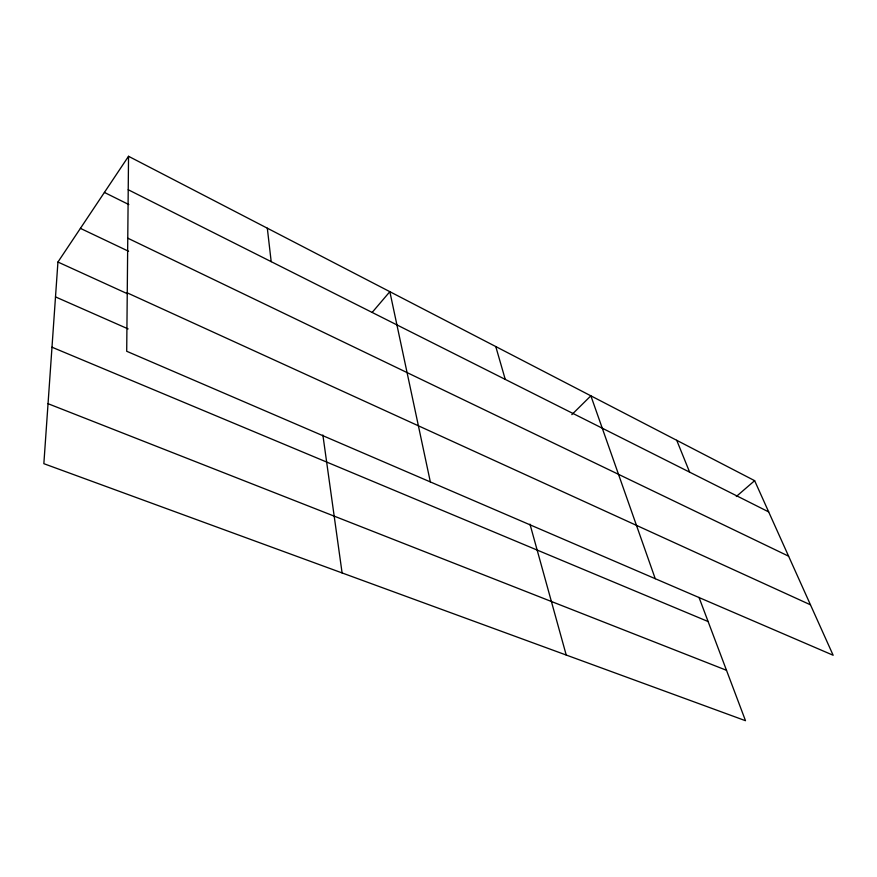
<?xml version="1.0" encoding="UTF-8"?>
<svg xmlns="http://www.w3.org/2000/svg" width="877" height="877" viewBox="0 0 877 877"><rect width="100%" height="100%" fill="white"/><g stroke="black" fill="none" stroke-linecap="round" stroke-linejoin="round"><path stroke-width="1.32" d="M128.535 156.292L126.705 351.271L833.15 655.251L754.637 480.673L128.535 156.292L57.937 262.037L43.85 463.681L745.505 720.708L699.002 597.39M372.297 312.267L389.848 291.679L430.344 481.922M571.826 414.635L590.868 395.823L655.24 578.699M736.318 496.503L754.637 480.673M48.038 403.694L726.496 670.291M51.984 347.204L708.112 621.541M55.503 296.908L128.119 328.908M127.253 292.874L810.469 604.812M57.937 262.037L127.286 293.674M80.41 228.371L128.579 251.271M127.768 238.182L788.598 556.182M104.407 192.436L128.82 204.56M128.228 189.739L768.691 511.916M676.737 440.309L689.618 472.133M495.768 346.558L505.262 379.401M529.971 524.15L566.224 655.042M322.879 435.014L342.096 572.933M267.321 228.195L271.19 261.653"/></g></svg>
